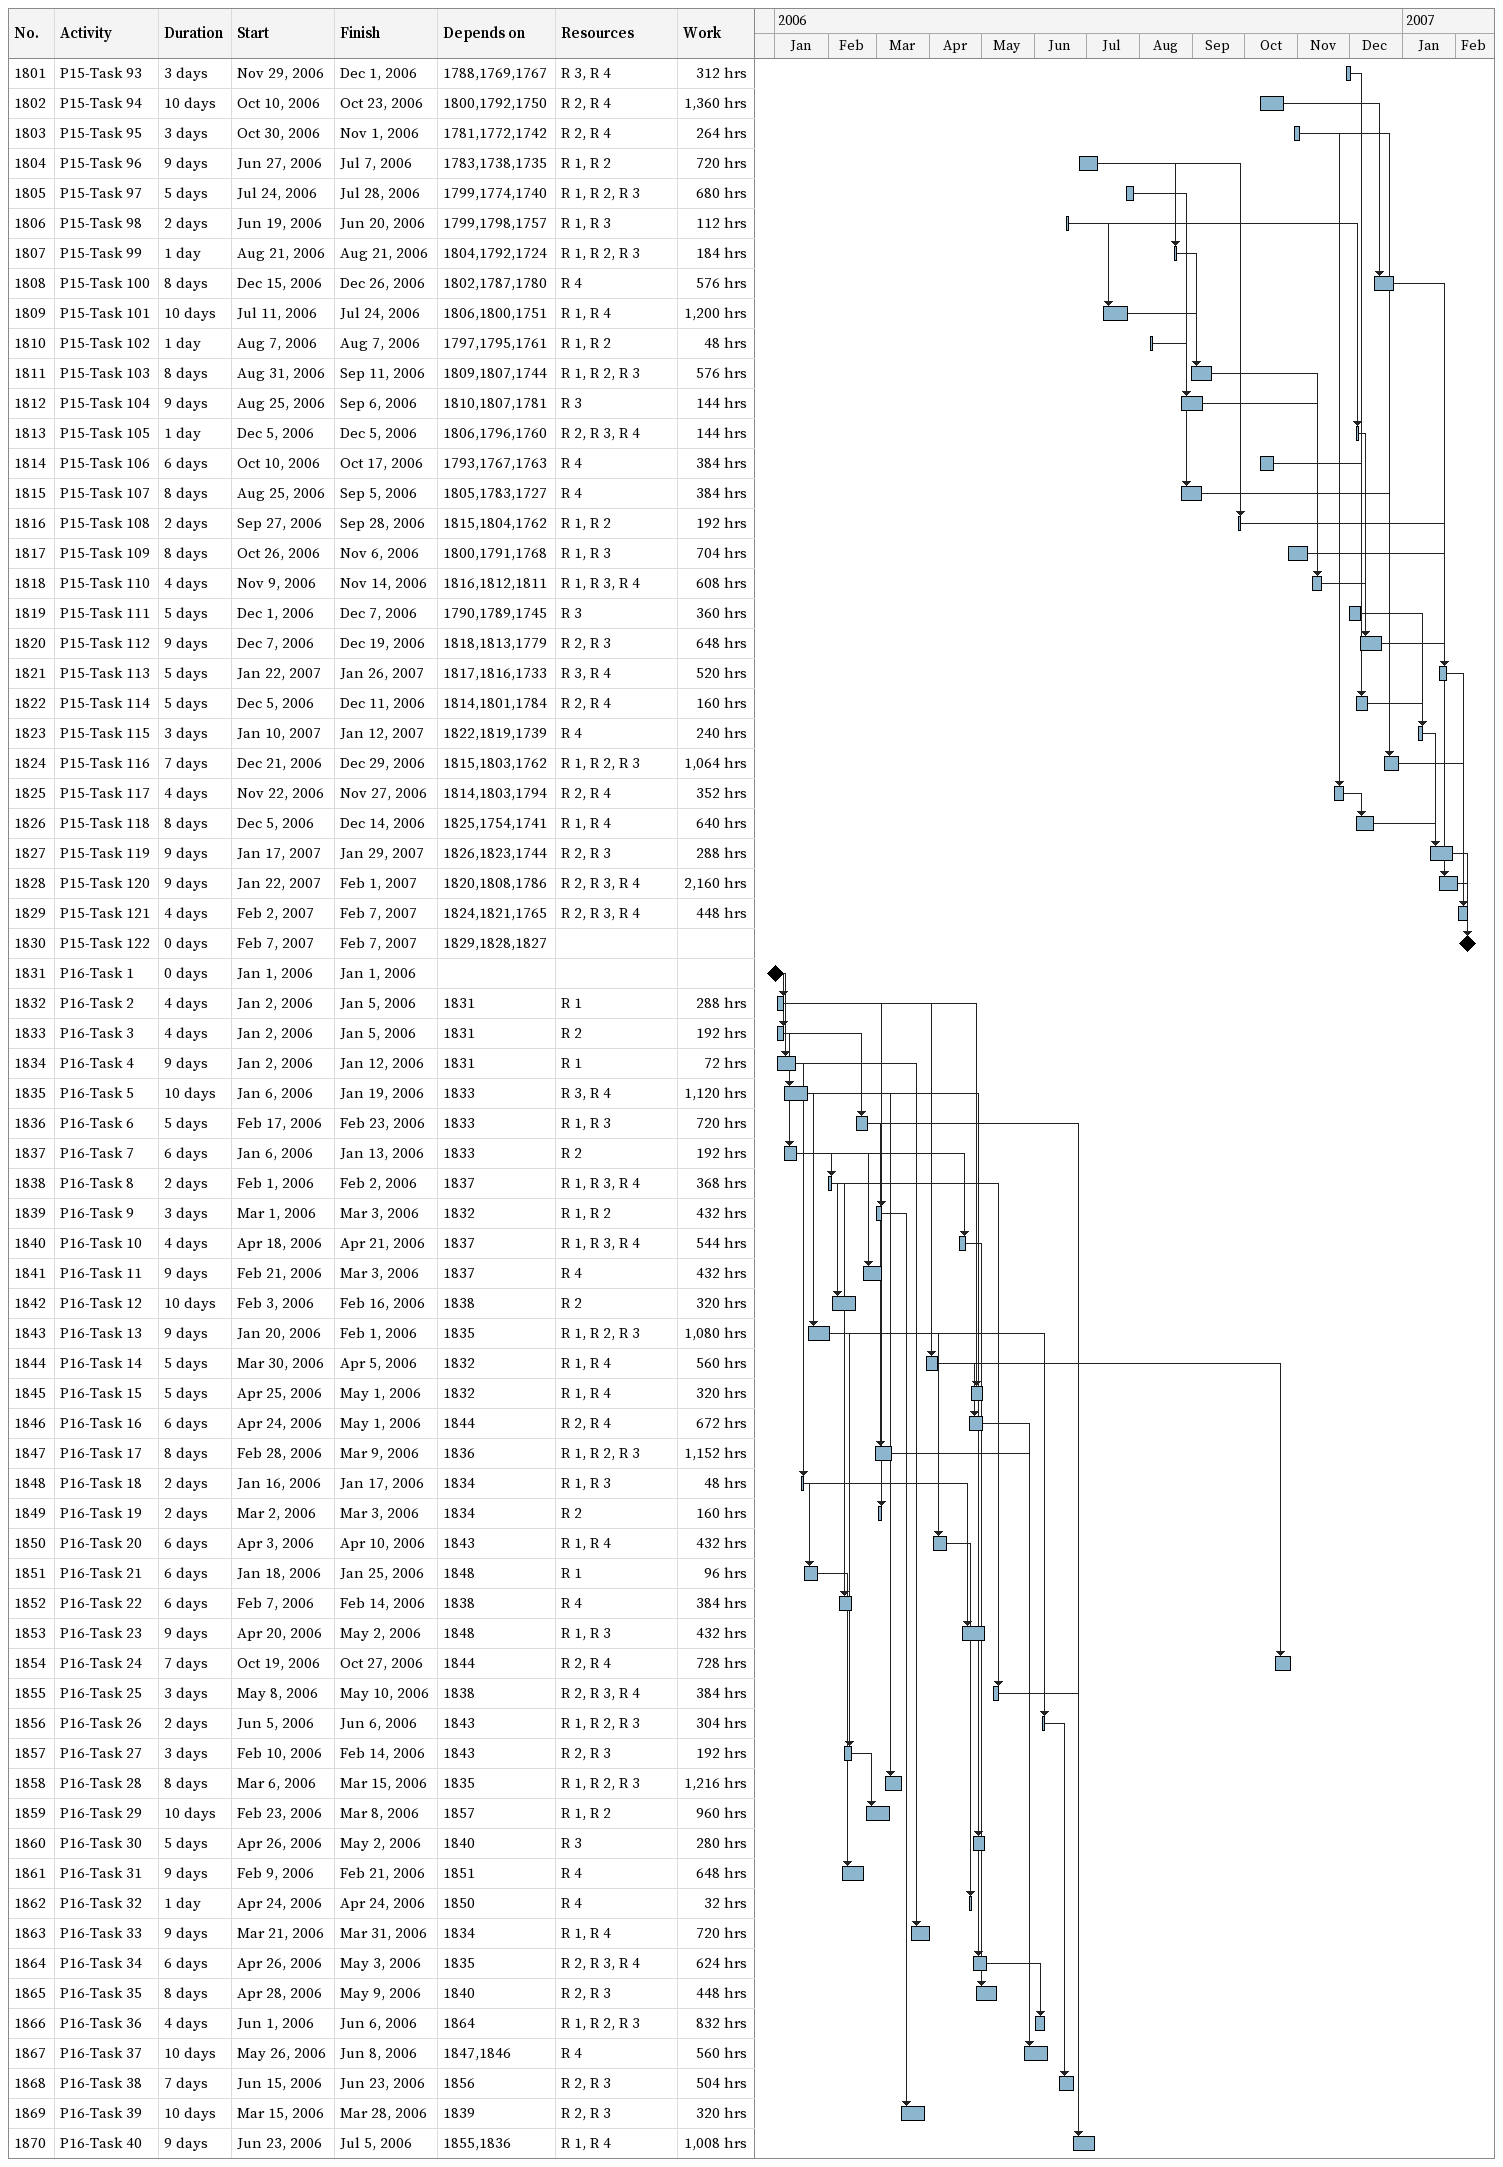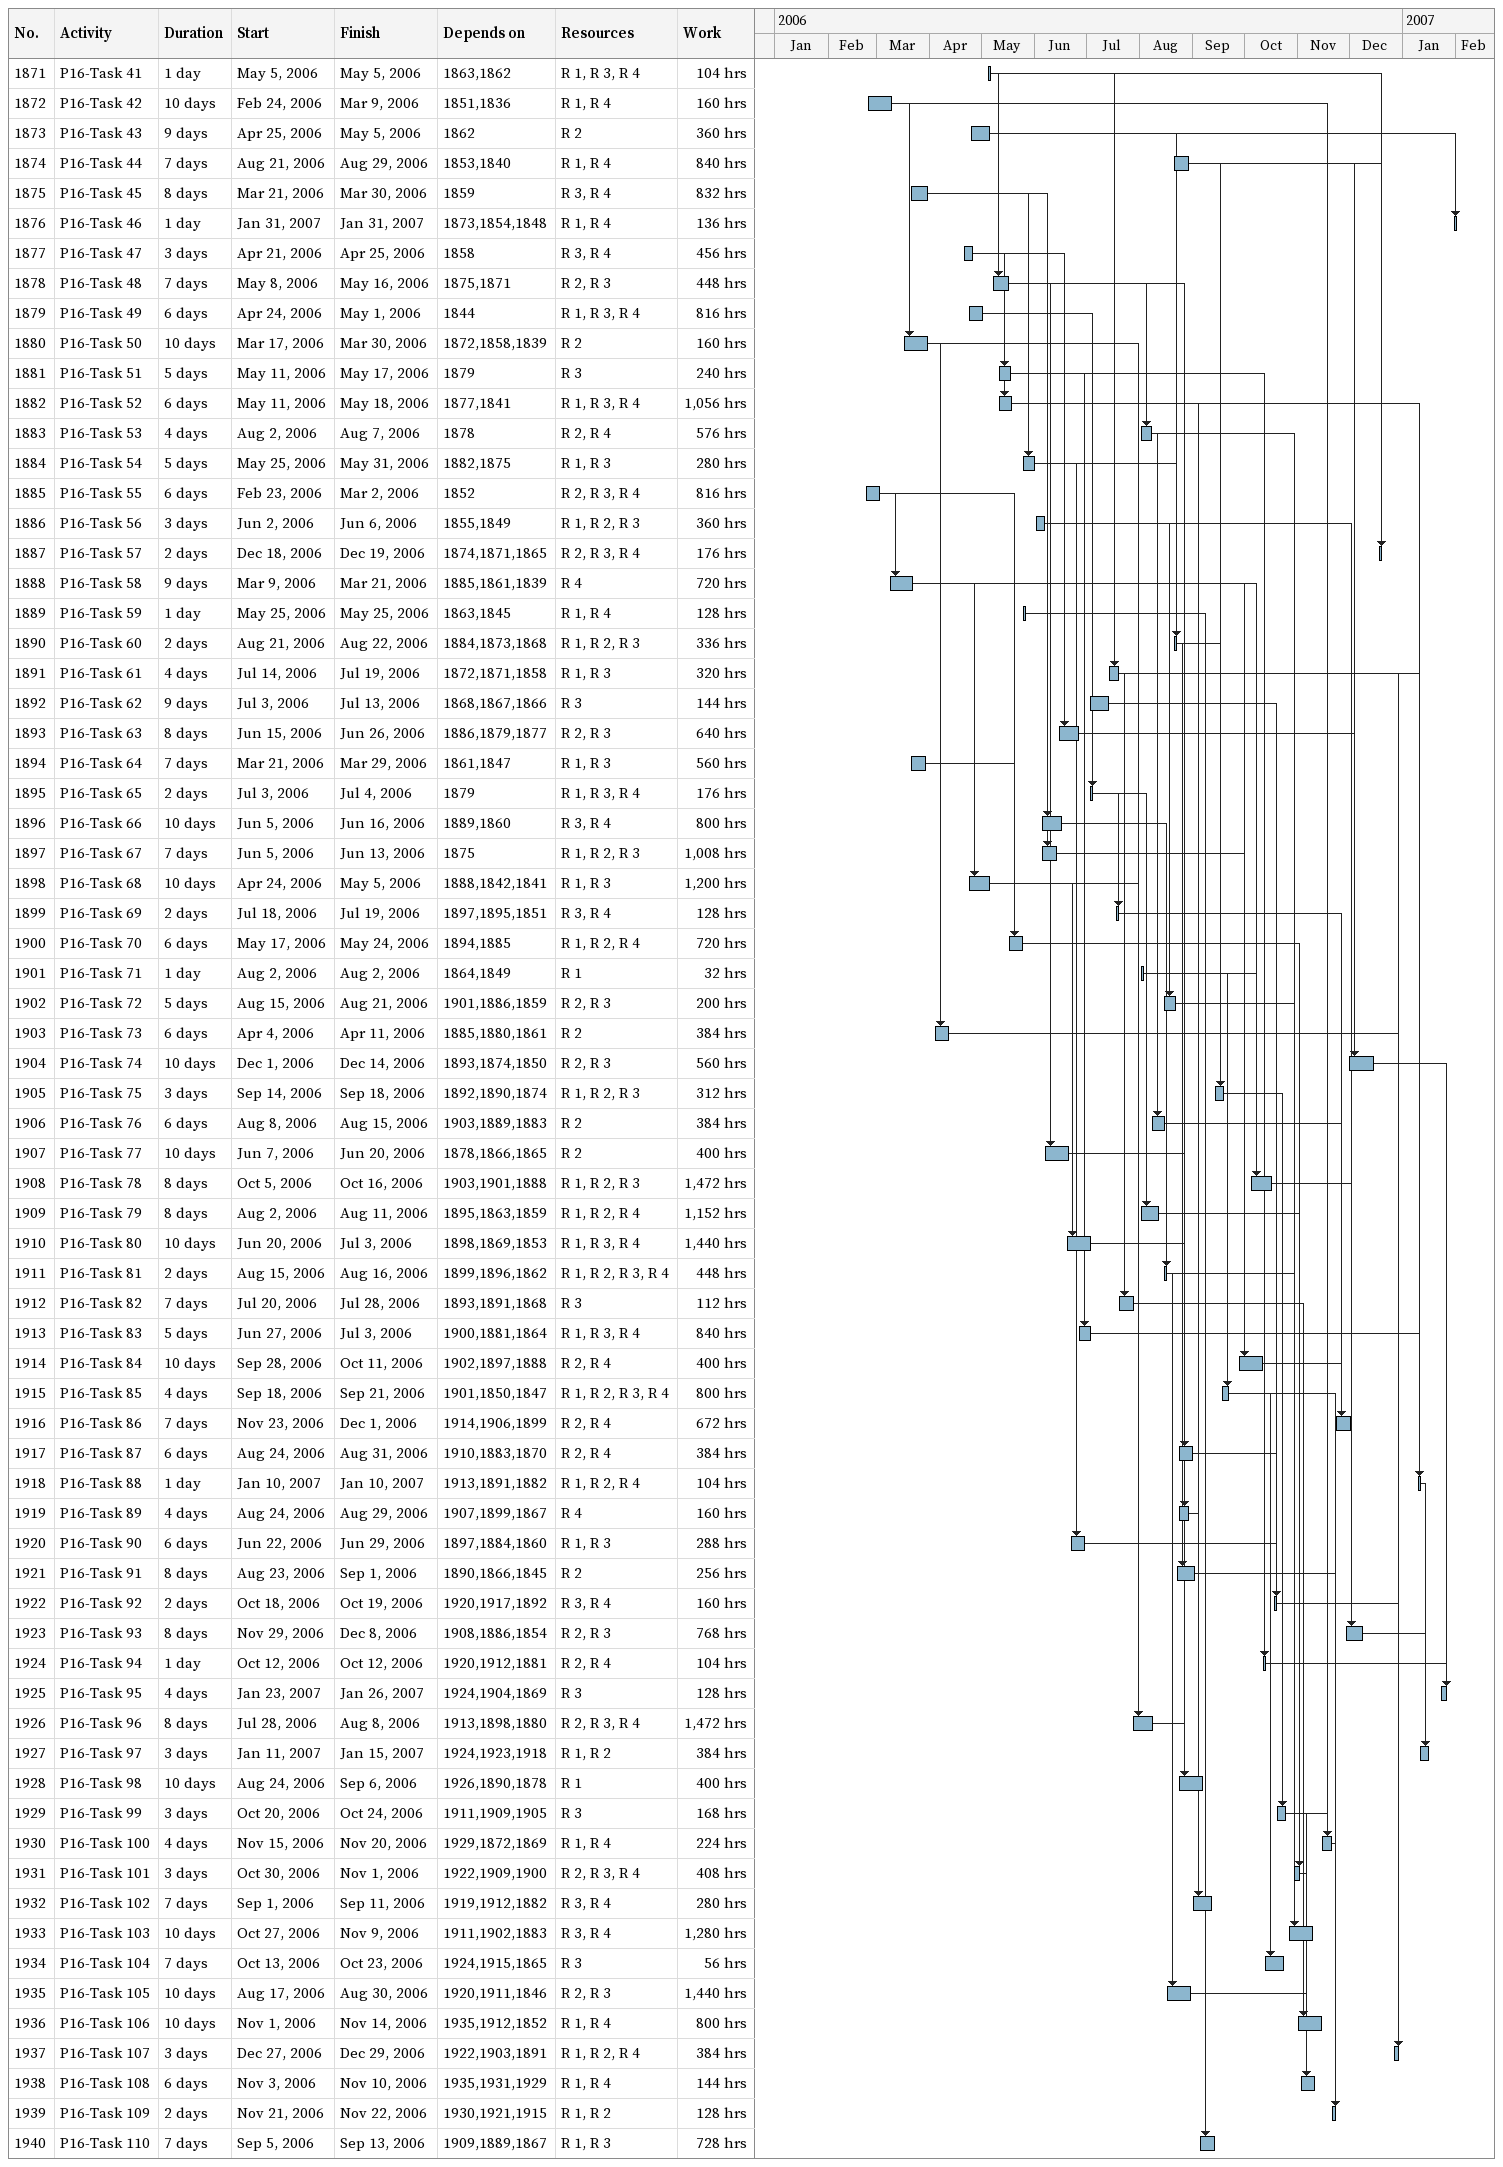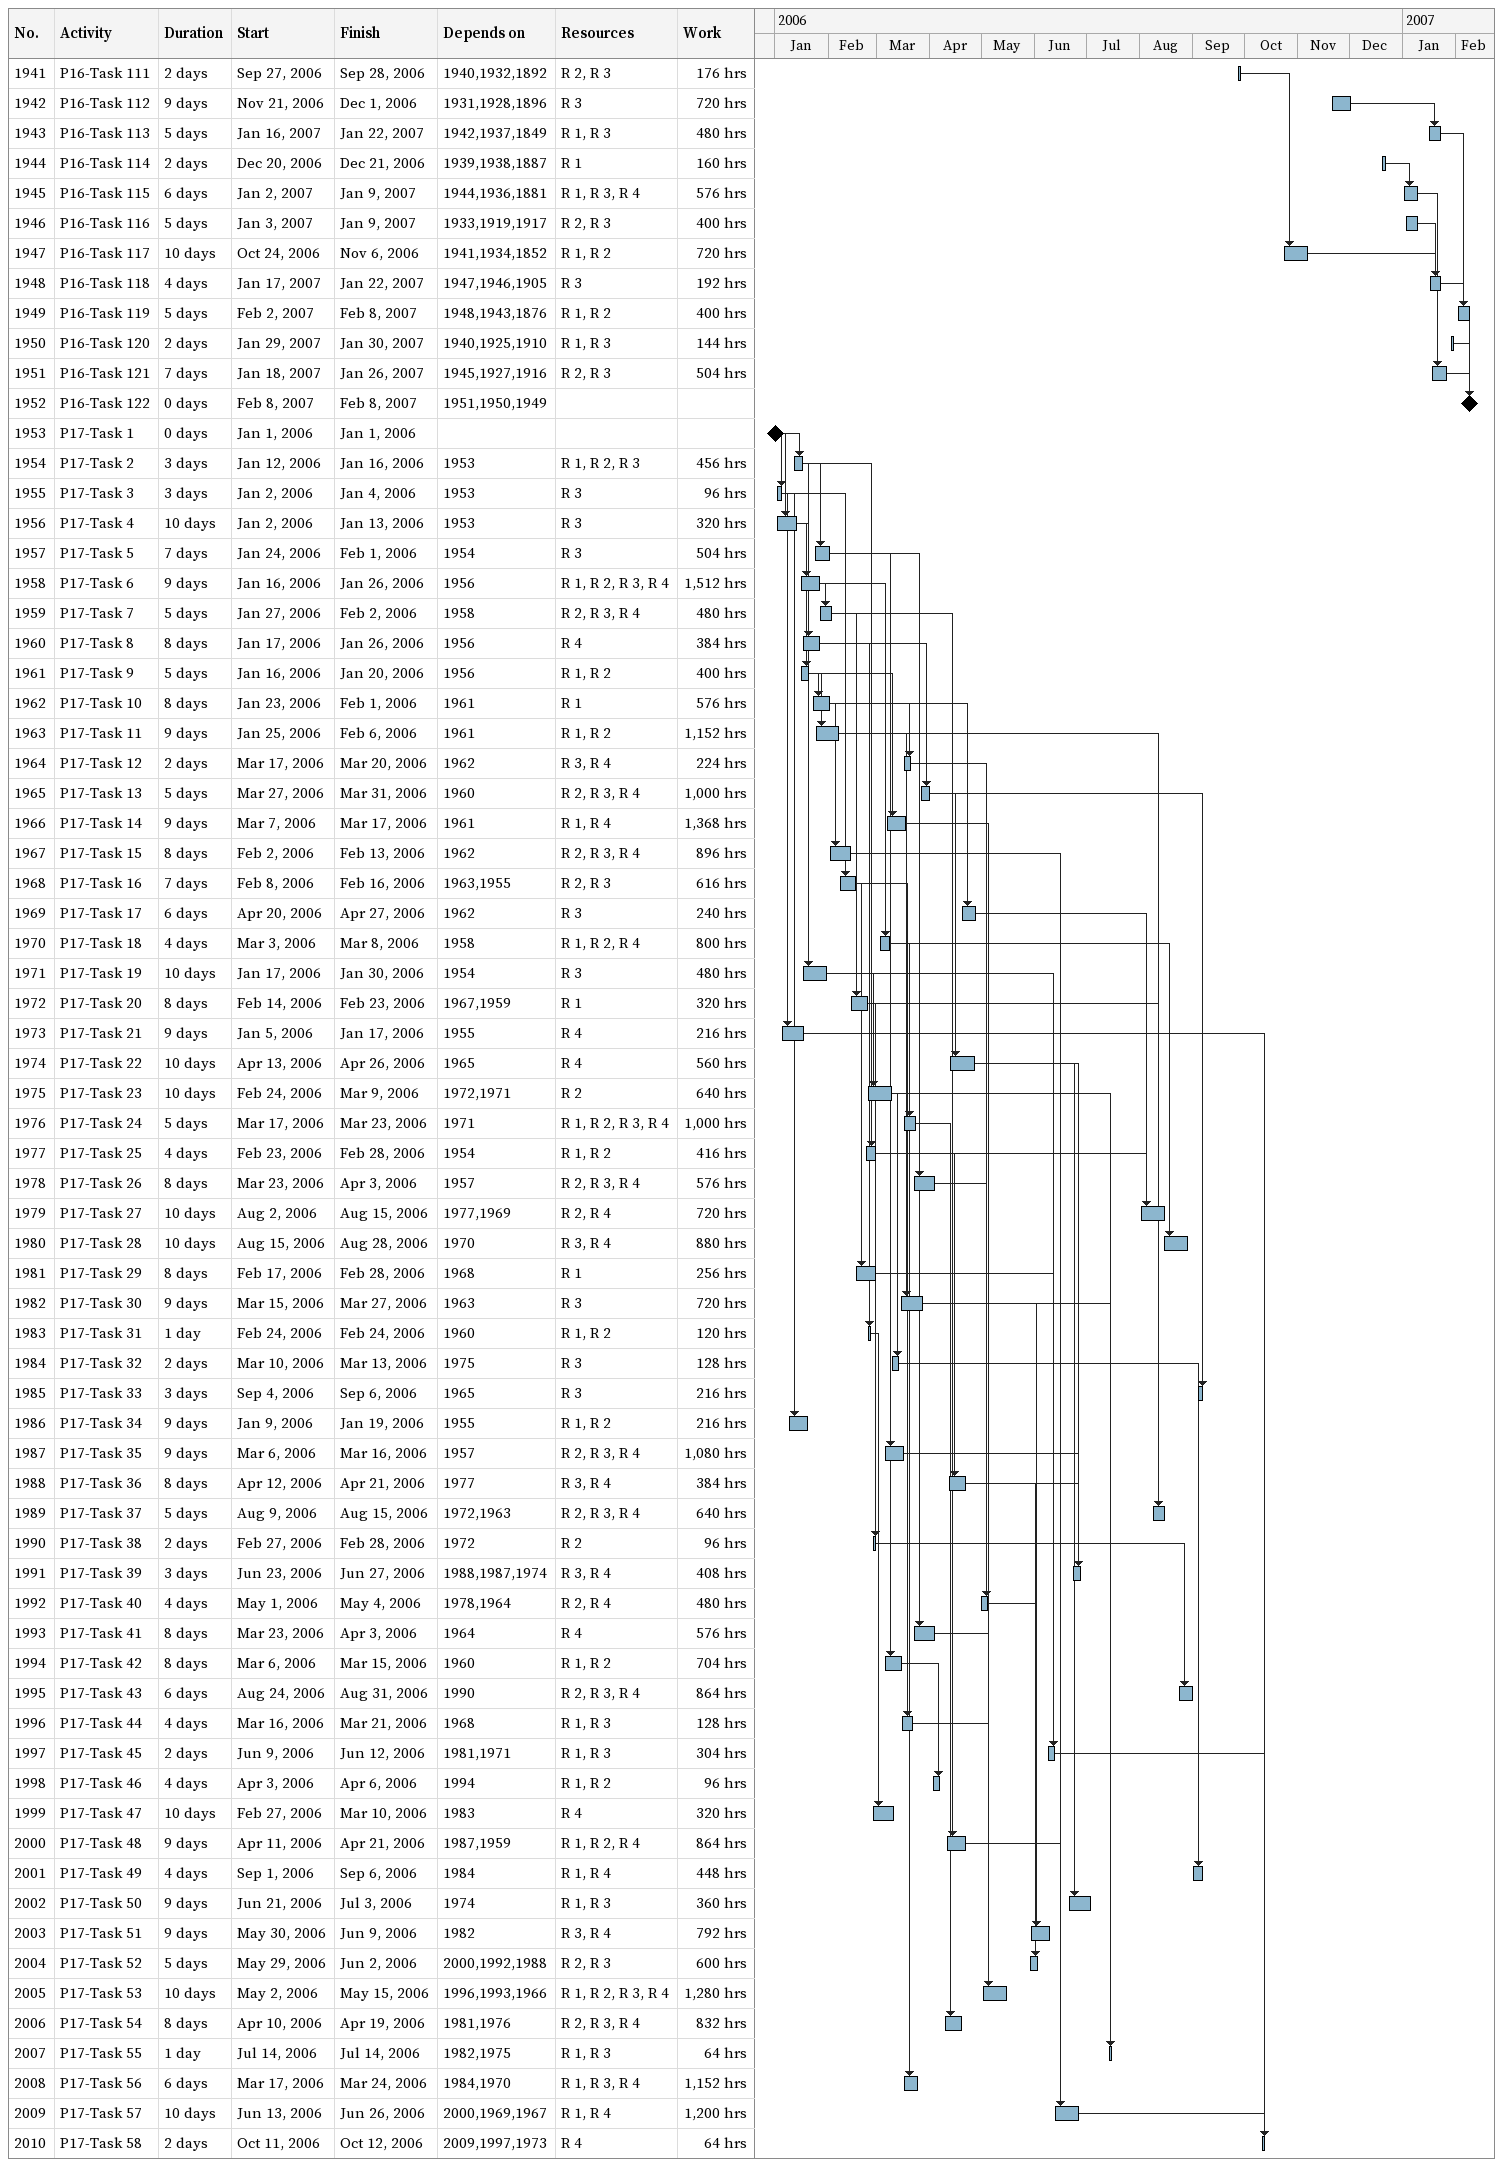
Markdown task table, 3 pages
| ID | Task | Duration | Start | Finish | Predecessors | Resources | Work (h) |
|---|---|---|---|---|---|---|---|
| 1801 | P15-Task 93 | 3d | 2006-11-29 | 2006-12-01 | 1788, 1769, 1767 | R 3, R 4 | 312 |
| 1802 | P15-Task 94 | 10d | 2006-10-10 | 2006-10-23 | 1800, 1792, 1750 | R 2, R 4 | 1360 |
| 1803 | P15-Task 95 | 3d | 2006-10-30 | 2006-11-01 | 1781, 1772, 1742 | R 2, R 4 | 264 |
| 1804 | P15-Task 96 | 9d | 2006-06-27 | 2006-07-07 | 1783, 1738, 1735 | R 1, R 2 | 720 |
| 1805 | P15-Task 97 | 5d | 2006-07-24 | 2006-07-28 | 1799, 1774, 1740 | R 1, R 2, R 3 | 680 |
| 1806 | P15-Task 98 | 2d | 2006-06-19 | 2006-06-20 | 1799, 1798, 1757 | R 1, R 3 | 112 |
| 1807 | P15-Task 99 | 1d | 2006-08-21 | 2006-08-21 | 1804, 1792, 1724 | R 1, R 2, R 3 | 184 |
| 1808 | P15-Task 100 | 8d | 2006-12-15 | 2006-12-26 | 1802, 1787, 1780 | R 4 | 576 |
| 1809 | P15-Task 101 | 10d | 2006-07-11 | 2006-07-24 | 1806, 1800, 1751 | R 1, R 4 | 1200 |
| 1810 | P15-Task 102 | 1d | 2006-08-07 | 2006-08-07 | 1797, 1795, 1761 | R 1, R 2 | 48 |
| 1811 | P15-Task 103 | 8d | 2006-08-31 | 2006-09-11 | 1809, 1807, 1744 | R 1, R 2, R 3 | 576 |
| 1812 | P15-Task 104 | 9d | 2006-08-25 | 2006-09-06 | 1810, 1807, 1781 | R 3 | 144 |
| 1813 | P15-Task 105 | 1d | 2006-12-05 | 2006-12-05 | 1806, 1796, 1760 | R 2, R 3, R 4 | 144 |
| 1814 | P15-Task 106 | 6d | 2006-10-10 | 2006-10-17 | 1793, 1767, 1763 | R 4 | 384 |
| 1815 | P15-Task 107 | 8d | 2006-08-25 | 2006-09-05 | 1805, 1783, 1727 | R 4 | 384 |
| 1816 | P15-Task 108 | 2d | 2006-09-27 | 2006-09-28 | 1815, 1804, 1762 | R 1, R 2 | 192 |
| 1817 | P15-Task 109 | 8d | 2006-10-26 | 2006-11-06 | 1800, 1791, 1768 | R 1, R 3 | 704 |
| 1818 | P15-Task 110 | 4d | 2006-11-09 | 2006-11-14 | 1816, 1812, 1811 | R 1, R 3, R 4 | 608 |
| 1819 | P15-Task 111 | 5d | 2006-12-01 | 2006-12-07 | 1790, 1789, 1745 | R 3 | 360 |
| 1820 | P15-Task 112 | 9d | 2006-12-07 | 2006-12-19 | 1818, 1813, 1779 | R 2, R 3 | 648 |
| 1821 | P15-Task 113 | 5d | 2007-01-22 | 2007-01-26 | 1817, 1816, 1733 | R 3, R 4 | 520 |
| 1822 | P15-Task 114 | 5d | 2006-12-05 | 2006-12-11 | 1814, 1801, 1784 | R 2, R 4 | 160 |
| 1823 | P15-Task 115 | 3d | 2007-01-10 | 2007-01-12 | 1822, 1819, 1739 | R 4 | 240 |
| 1824 | P15-Task 116 | 7d | 2006-12-21 | 2006-12-29 | 1815, 1803, 1762 | R 1, R 2, R 3 | 1064 |
| 1825 | P15-Task 117 | 4d | 2006-11-22 | 2006-11-27 | 1814, 1803, 1794 | R 2, R 4 | 352 |
| 1826 | P15-Task 118 | 8d | 2006-12-05 | 2006-12-14 | 1825, 1754, 1741 | R 1, R 4 | 640 |
| 1827 | P15-Task 119 | 9d | 2007-01-17 | 2007-01-29 | 1826, 1823, 1744 | R 2, R 3 | 288 |
| 1828 | P15-Task 120 | 9d | 2007-01-22 | 2007-02-01 | 1820, 1808, 1786 | R 2, R 3, R 4 | 2160 |
| 1829 | P15-Task 121 | 4d | 2007-02-02 | 2007-02-07 | 1824, 1821, 1765 | R 2, R 3, R 4 | 448 |
| 1830 | P15-Task 122 | 0d | 2007-02-07 | 2007-02-07 | 1829, 1828, 1827 |  |  |
| 1831 | P16-Task 1 | 0d | 2006-01-01 | 2006-01-01 |  |  |  |
| 1832 | P16-Task 2 | 4d | 2006-01-02 | 2006-01-05 | 1831 | R 1 | 288 |
| 1833 | P16-Task 3 | 4d | 2006-01-02 | 2006-01-05 | 1831 | R 2 | 192 |
| 1834 | P16-Task 4 | 9d | 2006-01-02 | 2006-01-12 | 1831 | R 1 | 72 |
| 1835 | P16-Task 5 | 10d | 2006-01-06 | 2006-01-19 | 1833 | R 3, R 4 | 1120 |
| 1836 | P16-Task 6 | 5d | 2006-02-17 | 2006-02-23 | 1833 | R 1, R 3 | 720 |
| 1837 | P16-Task 7 | 6d | 2006-01-06 | 2006-01-13 | 1833 | R 2 | 192 |
| 1838 | P16-Task 8 | 2d | 2006-02-01 | 2006-02-02 | 1837 | R 1, R 3, R 4 | 368 |
| 1839 | P16-Task 9 | 3d | 2006-03-01 | 2006-03-03 | 1832 | R 1, R 2 | 432 |
| 1840 | P16-Task 10 | 4d | 2006-04-18 | 2006-04-21 | 1837 | R 1, R 3, R 4 | 544 |
| 1841 | P16-Task 11 | 9d | 2006-02-21 | 2006-03-03 | 1837 | R 4 | 432 |
| 1842 | P16-Task 12 | 10d | 2006-02-03 | 2006-02-16 | 1838 | R 2 | 320 |
| 1843 | P16-Task 13 | 9d | 2006-01-20 | 2006-02-01 | 1835 | R 1, R 2, R 3 | 1080 |
| 1844 | P16-Task 14 | 5d | 2006-03-30 | 2006-04-05 | 1832 | R 1, R 4 | 560 |
| 1845 | P16-Task 15 | 5d | 2006-04-25 | 2006-05-01 | 1832 | R 1, R 4 | 320 |
| 1846 | P16-Task 16 | 6d | 2006-04-24 | 2006-05-01 | 1844 | R 2, R 4 | 672 |
| 1847 | P16-Task 17 | 8d | 2006-02-28 | 2006-03-09 | 1836 | R 1, R 2, R 3 | 1152 |
| 1848 | P16-Task 18 | 2d | 2006-01-16 | 2006-01-17 | 1834 | R 1, R 3 | 48 |
| 1849 | P16-Task 19 | 2d | 2006-03-02 | 2006-03-03 | 1834 | R 2 | 160 |
| 1850 | P16-Task 20 | 6d | 2006-04-03 | 2006-04-10 | 1843 | R 1, R 4 | 432 |
| 1851 | P16-Task 21 | 6d | 2006-01-18 | 2006-01-25 | 1848 | R 1 | 96 |
| 1852 | P16-Task 22 | 6d | 2006-02-07 | 2006-02-14 | 1838 | R 4 | 384 |
| 1853 | P16-Task 23 | 9d | 2006-04-20 | 2006-05-02 | 1848 | R 1, R 3 | 432 |
| 1854 | P16-Task 24 | 7d | 2006-10-19 | 2006-10-27 | 1844 | R 2, R 4 | 728 |
| 1855 | P16-Task 25 | 3d | 2006-05-08 | 2006-05-10 | 1838 | R 2, R 3, R 4 | 384 |
| 1856 | P16-Task 26 | 2d | 2006-06-05 | 2006-06-06 | 1843 | R 1, R 2, R 3 | 304 |
| 1857 | P16-Task 27 | 3d | 2006-02-10 | 2006-02-14 | 1843 | R 2, R 3 | 192 |
| 1858 | P16-Task 28 | 8d | 2006-03-06 | 2006-03-15 | 1835 | R 1, R 2, R 3 | 1216 |
| 1859 | P16-Task 29 | 10d | 2006-02-23 | 2006-03-08 | 1857 | R 1, R 2 | 960 |
| 1860 | P16-Task 30 | 5d | 2006-04-26 | 2006-05-02 | 1840 | R 3 | 280 |
| 1861 | P16-Task 31 | 9d | 2006-02-09 | 2006-02-21 | 1851 | R 4 | 648 |
| 1862 | P16-Task 32 | 1d | 2006-04-24 | 2006-04-24 | 1850 | R 4 | 32 |
| 1863 | P16-Task 33 | 9d | 2006-03-21 | 2006-03-31 | 1834 | R 1, R 4 | 720 |
| 1864 | P16-Task 34 | 6d | 2006-04-26 | 2006-05-03 | 1835 | R 2, R 3, R 4 | 624 |
| 1865 | P16-Task 35 | 8d | 2006-04-28 | 2006-05-09 | 1840 | R 2, R 3 | 448 |
| 1866 | P16-Task 36 | 4d | 2006-06-01 | 2006-06-06 | 1864 | R 1, R 2, R 3 | 832 |
| 1867 | P16-Task 37 | 10d | 2006-05-26 | 2006-06-08 | 1847, 1846 | R 4 | 560 |
| 1868 | P16-Task 38 | 7d | 2006-06-15 | 2006-06-23 | 1856 | R 2, R 3 | 504 |
| 1869 | P16-Task 39 | 10d | 2006-03-15 | 2006-03-28 | 1839 | R 2, R 3 | 320 |
| 1870 | P16-Task 40 | 9d | 2006-06-23 | 2006-07-05 | 1855, 1836 | R 1, R 4 | 1008 |
| 1871 | P16-Task 41 | 1d | 2006-05-05 | 2006-05-05 | 1863, 1862 | R 1, R 3, R 4 | 104 |
| 1872 | P16-Task 42 | 10d | 2006-02-24 | 2006-03-09 | 1851, 1836 | R 1, R 4 | 160 |
| 1873 | P16-Task 43 | 9d | 2006-04-25 | 2006-05-05 | 1862 | R 2 | 360 |
| 1874 | P16-Task 44 | 7d | 2006-08-21 | 2006-08-29 | 1853, 1840 | R 1, R 4 | 840 |
| 1875 | P16-Task 45 | 8d | 2006-03-21 | 2006-03-30 | 1859 | R 3, R 4 | 832 |
| 1876 | P16-Task 46 | 1d | 2007-01-31 | 2007-01-31 | 1873, 1854, 1848 | R 1, R 4 | 136 |
| 1877 | P16-Task 47 | 3d | 2006-04-21 | 2006-04-25 | 1858 | R 3, R 4 | 456 |
| 1878 | P16-Task 48 | 7d | 2006-05-08 | 2006-05-16 | 1875, 1871 | R 2, R 3 | 448 |
| 1879 | P16-Task 49 | 6d | 2006-04-24 | 2006-05-01 | 1844 | R 1, R 3, R 4 | 816 |
| 1880 | P16-Task 50 | 10d | 2006-03-17 | 2006-03-30 | 1872, 1858, 1839 | R 2 | 160 |
| 1881 | P16-Task 51 | 5d | 2006-05-11 | 2006-05-17 | 1879 | R 3 | 240 |
| 1882 | P16-Task 52 | 6d | 2006-05-11 | 2006-05-18 | 1877, 1841 | R 1, R 3, R 4 | 1056 |
| 1883 | P16-Task 53 | 4d | 2006-08-02 | 2006-08-07 | 1878 | R 2, R 4 | 576 |
| 1884 | P16-Task 54 | 5d | 2006-05-25 | 2006-05-31 | 1882, 1875 | R 1, R 3 | 280 |
| 1885 | P16-Task 55 | 6d | 2006-02-23 | 2006-03-02 | 1852 | R 2, R 3, R 4 | 816 |
| 1886 | P16-Task 56 | 3d | 2006-06-02 | 2006-06-06 | 1855, 1849 | R 1, R 2, R 3 | 360 |
| 1887 | P16-Task 57 | 2d | 2006-12-18 | 2006-12-19 | 1874, 1871, 1865 | R 2, R 3, R 4 | 176 |
| 1888 | P16-Task 58 | 9d | 2006-03-09 | 2006-03-21 | 1885, 1861, 1839 | R 4 | 720 |
| 1889 | P16-Task 59 | 1d | 2006-05-25 | 2006-05-25 | 1863, 1845 | R 1, R 4 | 128 |
| 1890 | P16-Task 60 | 2d | 2006-08-21 | 2006-08-22 | 1884, 1873, 1868 | R 1, R 2, R 3 | 336 |
| 1891 | P16-Task 61 | 4d | 2006-07-14 | 2006-07-19 | 1872, 1871, 1858 | R 1, R 3 | 320 |
| 1892 | P16-Task 62 | 9d | 2006-07-03 | 2006-07-13 | 1868, 1867, 1866 | R 3 | 144 |
| 1893 | P16-Task 63 | 8d | 2006-06-15 | 2006-06-26 | 1886, 1879, 1877 | R 2, R 3 | 640 |
| 1894 | P16-Task 64 | 7d | 2006-03-21 | 2006-03-29 | 1861, 1847 | R 1, R 3 | 560 |
| 1895 | P16-Task 65 | 2d | 2006-07-03 | 2006-07-04 | 1879 | R 1, R 3, R 4 | 176 |
| 1896 | P16-Task 66 | 10d | 2006-06-05 | 2006-06-16 | 1889, 1860 | R 3, R 4 | 800 |
| 1897 | P16-Task 67 | 7d | 2006-06-05 | 2006-06-13 | 1875 | R 1, R 2, R 3 | 1008 |
| 1898 | P16-Task 68 | 10d | 2006-04-24 | 2006-05-05 | 1888, 1842, 1841 | R 1, R 3 | 1200 |
| 1899 | P16-Task 69 | 2d | 2006-07-18 | 2006-07-19 | 1897, 1895, 1851 | R 3, R 4 | 128 |
| 1900 | P16-Task 70 | 6d | 2006-05-17 | 2006-05-24 | 1894, 1885 | R 1, R 2, R 4 | 720 |
| 1901 | P16-Task 71 | 1d | 2006-08-02 | 2006-08-02 | 1864, 1849 | R 1 | 32 |
| 1902 | P16-Task 72 | 5d | 2006-08-15 | 2006-08-21 | 1901, 1886, 1859 | R 2, R 3 | 200 |
| 1903 | P16-Task 73 | 6d | 2006-04-04 | 2006-04-11 | 1885, 1880, 1861 | R 2 | 384 |
| 1904 | P16-Task 74 | 10d | 2006-12-01 | 2006-12-14 | 1893, 1874, 1850 | R 2, R 3 | 560 |
| 1905 | P16-Task 75 | 3d | 2006-09-14 | 2006-09-18 | 1892, 1890, 1874 | R 1, R 2, R 3 | 312 |
| 1906 | P16-Task 76 | 6d | 2006-08-08 | 2006-08-15 | 1903, 1889, 1883 | R 2 | 384 |
| 1907 | P16-Task 77 | 10d | 2006-06-07 | 2006-06-20 | 1878, 1866, 1865 | R 2 | 400 |
| 1908 | P16-Task 78 | 8d | 2006-10-05 | 2006-10-16 | 1903, 1901, 1888 | R 1, R 2, R 3 | 1472 |
| 1909 | P16-Task 79 | 8d | 2006-08-02 | 2006-08-11 | 1895, 1863, 1859 | R 1, R 2, R 4 | 1152 |
| 1910 | P16-Task 80 | 10d | 2006-06-20 | 2006-07-03 | 1898, 1869, 1853 | R 1, R 3, R 4 | 1440 |
| 1911 | P16-Task 81 | 2d | 2006-08-15 | 2006-08-16 | 1899, 1896, 1862 | R 1, R 2, R 3, R 4 | 448 |
| 1912 | P16-Task 82 | 7d | 2006-07-20 | 2006-07-28 | 1893, 1891, 1868 | R 3 | 112 |
| 1913 | P16-Task 83 | 5d | 2006-06-27 | 2006-07-03 | 1900, 1881, 1864 | R 1, R 3, R 4 | 840 |
| 1914 | P16-Task 84 | 10d | 2006-09-28 | 2006-10-11 | 1902, 1897, 1888 | R 2, R 4 | 400 |
| 1915 | P16-Task 85 | 4d | 2006-09-18 | 2006-09-21 | 1901, 1850, 1847 | R 1, R 2, R 3, R 4 | 800 |
| 1916 | P16-Task 86 | 7d | 2006-11-23 | 2006-12-01 | 1914, 1906, 1899 | R 2, R 4 | 672 |
| 1917 | P16-Task 87 | 6d | 2006-08-24 | 2006-08-31 | 1910, 1883, 1870 | R 2, R 4 | 384 |
| 1918 | P16-Task 88 | 1d | 2007-01-10 | 2007-01-10 | 1913, 1891, 1882 | R 1, R 2, R 4 | 104 |
| 1919 | P16-Task 89 | 4d | 2006-08-24 | 2006-08-29 | 1907, 1899, 1867 | R 4 | 160 |
| 1920 | P16-Task 90 | 6d | 2006-06-22 | 2006-06-29 | 1897, 1884, 1860 | R 1, R 3 | 288 |
| 1921 | P16-Task 91 | 8d | 2006-08-23 | 2006-09-01 | 1890, 1866, 1845 | R 2 | 256 |
| 1922 | P16-Task 92 | 2d | 2006-10-18 | 2006-10-19 | 1920, 1917, 1892 | R 3, R 4 | 160 |
| 1923 | P16-Task 93 | 8d | 2006-11-29 | 2006-12-08 | 1908, 1886, 1854 | R 2, R 3 | 768 |
| 1924 | P16-Task 94 | 1d | 2006-10-12 | 2006-10-12 | 1920, 1912, 1881 | R 2, R 4 | 104 |
| 1925 | P16-Task 95 | 4d | 2007-01-23 | 2007-01-26 | 1924, 1904, 1869 | R 3 | 128 |
| 1926 | P16-Task 96 | 8d | 2006-07-28 | 2006-08-08 | 1913, 1898, 1880 | R 2, R 3, R 4 | 1472 |
| 1927 | P16-Task 97 | 3d | 2007-01-11 | 2007-01-15 | 1924, 1923, 1918 | R 1, R 2 | 384 |
| 1928 | P16-Task 98 | 10d | 2006-08-24 | 2006-09-06 | 1926, 1890, 1878 | R 1 | 400 |
| 1929 | P16-Task 99 | 3d | 2006-10-20 | 2006-10-24 | 1911, 1909, 1905 | R 3 | 168 |
| 1930 | P16-Task 100 | 4d | 2006-11-15 | 2006-11-20 | 1929, 1872, 1869 | R 1, R 4 | 224 |
| 1931 | P16-Task 101 | 3d | 2006-10-30 | 2006-11-01 | 1922, 1909, 1900 | R 2, R 3, R 4 | 408 |
| 1932 | P16-Task 102 | 7d | 2006-09-01 | 2006-09-11 | 1919, 1912, 1882 | R 3, R 4 | 280 |
| 1933 | P16-Task 103 | 10d | 2006-10-27 | 2006-11-09 | 1911, 1902, 1883 | R 3, R 4 | 1280 |
| 1934 | P16-Task 104 | 7d | 2006-10-13 | 2006-10-23 | 1924, 1915, 1865 | R 3 | 56 |
| 1935 | P16-Task 105 | 10d | 2006-08-17 | 2006-08-30 | 1920, 1911, 1846 | R 2, R 3 | 1440 |
| 1936 | P16-Task 106 | 10d | 2006-11-01 | 2006-11-14 | 1935, 1912, 1852 | R 1, R 4 | 800 |
| 1937 | P16-Task 107 | 3d | 2006-12-27 | 2006-12-29 | 1922, 1903, 1891 | R 1, R 2, R 4 | 384 |
| 1938 | P16-Task 108 | 6d | 2006-11-03 | 2006-11-10 | 1935, 1931, 1929 | R 1, R 4 | 144 |
| 1939 | P16-Task 109 | 2d | 2006-11-21 | 2006-11-22 | 1930, 1921, 1915 | R 1, R 2 | 128 |
| 1940 | P16-Task 110 | 7d | 2006-09-05 | 2006-09-13 | 1909, 1889, 1867 | R 1, R 3 | 728 |
| 1941 | P16-Task 111 | 2d | 2006-09-27 | 2006-09-28 | 1940, 1932, 1892 | R 2, R 3 | 176 |
| 1942 | P16-Task 112 | 9d | 2006-11-21 | 2006-12-01 | 1931, 1928, 1896 | R 3 | 720 |
| 1943 | P16-Task 113 | 5d | 2007-01-16 | 2007-01-22 | 1942, 1937, 1849 | R 1, R 3 | 480 |
| 1944 | P16-Task 114 | 2d | 2006-12-20 | 2006-12-21 | 1939, 1938, 1887 | R 1 | 160 |
| 1945 | P16-Task 115 | 6d | 2007-01-02 | 2007-01-09 | 1944, 1936, 1881 | R 1, R 3, R 4 | 576 |
| 1946 | P16-Task 116 | 5d | 2007-01-03 | 2007-01-09 | 1933, 1919, 1917 | R 2, R 3 | 400 |
| 1947 | P16-Task 117 | 10d | 2006-10-24 | 2006-11-06 | 1941, 1934, 1852 | R 1, R 2 | 720 |
| 1948 | P16-Task 118 | 4d | 2007-01-17 | 2007-01-22 | 1947, 1946, 1905 | R 3 | 192 |
| 1949 | P16-Task 119 | 5d | 2007-02-02 | 2007-02-08 | 1948, 1943, 1876 | R 1, R 2 | 400 |
| 1950 | P16-Task 120 | 2d | 2007-01-29 | 2007-01-30 | 1940, 1925, 1910 | R 1, R 3 | 144 |
| 1951 | P16-Task 121 | 7d | 2007-01-18 | 2007-01-26 | 1945, 1927, 1916 | R 2, R 3 | 504 |
| 1952 | P16-Task 122 | 0d | 2007-02-08 | 2007-02-08 | 1951, 1950, 1949 |  |  |
| 1953 | P17-Task 1 | 0d | 2006-01-01 | 2006-01-01 |  |  |  |
| 1954 | P17-Task 2 | 3d | 2006-01-12 | 2006-01-16 | 1953 | R 1, R 2, R 3 | 456 |
| 1955 | P17-Task 3 | 3d | 2006-01-02 | 2006-01-04 | 1953 | R 3 | 96 |
| 1956 | P17-Task 4 | 10d | 2006-01-02 | 2006-01-13 | 1953 | R 3 | 320 |
| 1957 | P17-Task 5 | 7d | 2006-01-24 | 2006-02-01 | 1954 | R 3 | 504 |
| 1958 | P17-Task 6 | 9d | 2006-01-16 | 2006-01-26 | 1956 | R 1, R 2, R 3, R 4 | 1512 |
| 1959 | P17-Task 7 | 5d | 2006-01-27 | 2006-02-02 | 1958 | R 2, R 3, R 4 | 480 |
| 1960 | P17-Task 8 | 8d | 2006-01-17 | 2006-01-26 | 1956 | R 4 | 384 |
| 1961 | P17-Task 9 | 5d | 2006-01-16 | 2006-01-20 | 1956 | R 1, R 2 | 400 |
| 1962 | P17-Task 10 | 8d | 2006-01-23 | 2006-02-01 | 1961 | R 1 | 576 |
| 1963 | P17-Task 11 | 9d | 2006-01-25 | 2006-02-06 | 1961 | R 1, R 2 | 1152 |
| 1964 | P17-Task 12 | 2d | 2006-03-17 | 2006-03-20 | 1962 | R 3, R 4 | 224 |
| 1965 | P17-Task 13 | 5d | 2006-03-27 | 2006-03-31 | 1960 | R 2, R 3, R 4 | 1000 |
| 1966 | P17-Task 14 | 9d | 2006-03-07 | 2006-03-17 | 1961 | R 1, R 4 | 1368 |
| 1967 | P17-Task 15 | 8d | 2006-02-02 | 2006-02-13 | 1962 | R 2, R 3, R 4 | 896 |
| 1968 | P17-Task 16 | 7d | 2006-02-08 | 2006-02-16 | 1963, 1955 | R 2, R 3 | 616 |
| 1969 | P17-Task 17 | 6d | 2006-04-20 | 2006-04-27 | 1962 | R 3 | 240 |
| 1970 | P17-Task 18 | 4d | 2006-03-03 | 2006-03-08 | 1958 | R 1, R 2, R 4 | 800 |
| 1971 | P17-Task 19 | 10d | 2006-01-17 | 2006-01-30 | 1954 | R 3 | 480 |
| 1972 | P17-Task 20 | 8d | 2006-02-14 | 2006-02-23 | 1967, 1959 | R 1 | 320 |
| 1973 | P17-Task 21 | 9d | 2006-01-05 | 2006-01-17 | 1955 | R 4 | 216 |
| 1974 | P17-Task 22 | 10d | 2006-04-13 | 2006-04-26 | 1965 | R 4 | 560 |
| 1975 | P17-Task 23 | 10d | 2006-02-24 | 2006-03-09 | 1972, 1971 | R 2 | 640 |
| 1976 | P17-Task 24 | 5d | 2006-03-17 | 2006-03-23 | 1971 | R 1, R 2, R 3, R 4 | 1000 |
| 1977 | P17-Task 25 | 4d | 2006-02-23 | 2006-02-28 | 1954 | R 1, R 2 | 416 |
| 1978 | P17-Task 26 | 8d | 2006-03-23 | 2006-04-03 | 1957 | R 2, R 3, R 4 | 576 |
| 1979 | P17-Task 27 | 10d | 2006-08-02 | 2006-08-15 | 1977, 1969 | R 2, R 4 | 720 |
| 1980 | P17-Task 28 | 10d | 2006-08-15 | 2006-08-28 | 1970 | R 3, R 4 | 880 |
| 1981 | P17-Task 29 | 8d | 2006-02-17 | 2006-02-28 | 1968 | R 1 | 256 |
| 1982 | P17-Task 30 | 9d | 2006-03-15 | 2006-03-27 | 1963 | R 3 | 720 |
| 1983 | P17-Task 31 | 1d | 2006-02-24 | 2006-02-24 | 1960 | R 1, R 2 | 120 |
| 1984 | P17-Task 32 | 2d | 2006-03-10 | 2006-03-13 | 1975 | R 3 | 128 |
| 1985 | P17-Task 33 | 3d | 2006-09-04 | 2006-09-06 | 1965 | R 3 | 216 |
| 1986 | P17-Task 34 | 9d | 2006-01-09 | 2006-01-19 | 1955 | R 1, R 2 | 216 |
| 1987 | P17-Task 35 | 9d | 2006-03-06 | 2006-03-16 | 1957 | R 2, R 3, R 4 | 1080 |
| 1988 | P17-Task 36 | 8d | 2006-04-12 | 2006-04-21 | 1977 | R 3, R 4 | 384 |
| 1989 | P17-Task 37 | 5d | 2006-08-09 | 2006-08-15 | 1972, 1963 | R 2, R 3, R 4 | 640 |
| 1990 | P17-Task 38 | 2d | 2006-02-27 | 2006-02-28 | 1972 | R 2 | 96 |
| 1991 | P17-Task 39 | 3d | 2006-06-23 | 2006-06-27 | 1988, 1987, 1974 | R 3, R 4 | 408 |
| 1992 | P17-Task 40 | 4d | 2006-05-01 | 2006-05-04 | 1978, 1964 | R 2, R 4 | 480 |
| 1993 | P17-Task 41 | 8d | 2006-03-23 | 2006-04-03 | 1964 | R 4 | 576 |
| 1994 | P17-Task 42 | 8d | 2006-03-06 | 2006-03-15 | 1960 | R 1, R 2 | 704 |
| 1995 | P17-Task 43 | 6d | 2006-08-24 | 2006-08-31 | 1990 | R 2, R 3, R 4 | 864 |
| 1996 | P17-Task 44 | 4d | 2006-03-16 | 2006-03-21 | 1968 | R 1, R 3 | 128 |
| 1997 | P17-Task 45 | 2d | 2006-06-09 | 2006-06-12 | 1981, 1971 | R 1, R 3 | 304 |
| 1998 | P17-Task 46 | 4d | 2006-04-03 | 2006-04-06 | 1994 | R 1, R 2 | 96 |
| 1999 | P17-Task 47 | 10d | 2006-02-27 | 2006-03-10 | 1983 | R 4 | 320 |
| 2000 | P17-Task 48 | 9d | 2006-04-11 | 2006-04-21 | 1987, 1959 | R 1, R 2, R 4 | 864 |
| 2001 | P17-Task 49 | 4d | 2006-09-01 | 2006-09-06 | 1984 | R 1, R 4 | 448 |
| 2002 | P17-Task 50 | 9d | 2006-06-21 | 2006-07-03 | 1974 | R 1, R 3 | 360 |
| 2003 | P17-Task 51 | 9d | 2006-05-30 | 2006-06-09 | 1982 | R 3, R 4 | 792 |
| 2004 | P17-Task 52 | 5d | 2006-05-29 | 2006-06-02 | 2000, 1992, 1988 | R 2, R 3 | 600 |
| 2005 | P17-Task 53 | 10d | 2006-05-02 | 2006-05-15 | 1996, 1993, 1966 | R 1, R 2, R 3, R 4 | 1280 |
| 2006 | P17-Task 54 | 8d | 2006-04-10 | 2006-04-19 | 1981, 1976 | R 2, R 3, R 4 | 832 |
| 2007 | P17-Task 55 | 1d | 2006-07-14 | 2006-07-14 | 1982, 1975 | R 1, R 3 | 64 |
| 2008 | P17-Task 56 | 6d | 2006-03-17 | 2006-03-24 | 1984, 1970 | R 1, R 3, R 4 | 1152 |
| 2009 | P17-Task 57 | 10d | 2006-06-13 | 2006-06-26 | 2000, 1969, 1967 | R 1, R 4 | 1200 |
| 2010 | P17-Task 58 | 2d | 2006-10-11 | 2006-10-12 | 2009, 1997, 1973 | R 4 | 64 |
